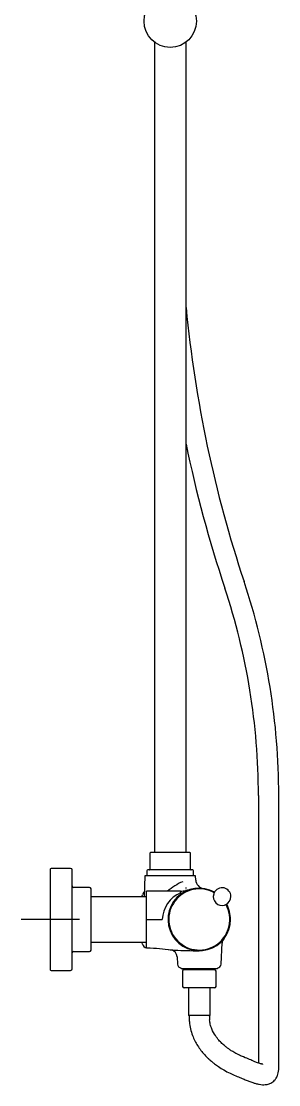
# Model space of a CAD drawing. Header units: millimetres. Extents: x -60 to 7633, y -2614 to 2146.
# Drawn here: x 1944 to 2122, y 852 to 1583 of the extents above; entities that cross this region are included whole.
import ezdxf
from ezdxf.lldxf.tags import DXFTag

# ---------------------------------------------------------------- set-up
doc = ezdxf.new("R2010")
doc.units = ezdxf.units.MM
doc.layers.get('0').update_dxf_attribs({"color": 250})
tags = doc.linetypes.add('CENTER2', pattern=[28.575, 19.05, -3.175, 3.175, -3.175]).pattern_tags.tags
tags[10:11] = [DXFTag(74, 4), DXFTag(75, 0), DXFTag(340, '0'), DXFTag(46, 0.0), DXFTag(50, 0.0), DXFTag(44, 0.0), DXFTag(45, 0.0)]
tags[8:9] = [DXFTag(74, 4), DXFTag(75, 0), DXFTag(340, '0'), DXFTag(46, 0.0), DXFTag(50, 0.0), DXFTag(44, 0.0), DXFTag(45, 0.0)]
tags[6:7] = [DXFTag(74, 4), DXFTag(75, 0), DXFTag(340, '0'), DXFTag(46, 0.0), DXFTag(50, 0.0), DXFTag(44, 0.0), DXFTag(45, 0.0)]
tags[4:5] = [DXFTag(74, 4), DXFTag(75, 0), DXFTag(340, '0'), DXFTag(46, 0.0), DXFTag(50, 0.0), DXFTag(44, 0.0), DXFTag(45, 0.0)]

msp = doc.modelspace()

# ---------------------------------------------------------------- linework, layer by layer
at = {"linetype": 'Continuous'}
for p, q in [((2035.93, 1568.8), (2035.93, 1011.92)), ((2057.73, 1011.92), (2057.73, 1568.8)), ((2107.5, 1051.21), (2107.5, 1035.93)), ((2121.5, 1035.93), (2121.5, 1051.21)), ((2107.5, 1035.93), (2107.5, 883.91)), ((2121.5, 883.91), (2121.5, 1035.93)), ((2032.83, 1011.42), (2032.83, 1000.42)), ((2060.33, 1011.92), (2033.33, 1011.92)), ((2060.83, 1000.42), (2060.83, 1011.42)), ((1964.33, 1000.42), (1964.33, 931.42)), ((1978.33, 1000.92), (1964.83, 1000.92)), ((1979.33, 931.92), (1979.33, 999.92)), ((2029.36, 995.92), (2028.86, 981.42)), ((2064.29, 995.92), (2029.36, 995.92)), ((2030.83, 999.42), (2030.83, 995.92)), ((2062.33, 999.92), (2031.33, 999.92)), ((2062.83, 995.92), (2062.83, 999.42)), ((2064.4, 992.98), (2064.29, 995.92)), ((1991.33, 987.92), (1980.33, 987.92)), ((1992.33, 944.92), (1992.33, 986.92)), ((2057.83, 987.12), (2057.83, 987.92)), ((2057.83, 987.12), (2057.83, 987.92)), ((2030.53, 981.42), (1992.33, 981.42)), ((2030.53, 946.44), (2030.53, 985.41)), ((2054, 985.42), (2030.82, 985.42)), ((2054, 985.42), (2054, 984.21)), ((2060.12, 986.37), (2057.34, 985.78)), ((2060.12, 986.37), (2060.12, 986.37)), ((2076.88, 984.93), (2076.88, 984.93)), ((2077.76, 985.24), (2077.79, 985.29)), ((2086.19, 976.89), (2086.14, 976.85)), ((2030.82, 965.92), (2039.59, 965.92)), ((2039.59, 965.92), (2041.33, 965.92)), ((1992.33, 950.42), (2030.53, 950.42)), ((1980.33, 943.92), (1991.33, 943.92)), ((2081.83, 935.3), (2082.59, 949.8)), ((2051.56, 940.32), (2051.83, 935.3)), ((1964.83, 930.92), (1978.33, 930.92)), ((2054.33, 932.46), (2054.33, 931.92)), ((2079.33, 931.92), (2054.33, 931.92)), ((2055.33, 930.43), (2055.33, 919.92)), ((2077.43, 931.42), (2056.23, 931.42)), ((2057.51, 931.92), (2057.51, 931.42)), ((2076.14, 931.42), (2076.14, 931.92)), ((2078.33, 919.92), (2078.33, 930.43)), ((2079.33, 931.92), (2079.33, 932.46)), ((2077.33, 918.92), (2056.33, 918.92)), ((2059.33, 918.92), (2059.33, 899.92)), ((2074.33, 899.92), (2074.33, 918.92)), ((2074.33, 899.92), (2059.33, 899.92)), ((2059.83, 899.92), (2059.83, 899.49)), ((2073.83, 899.49), (2073.83, 899.92)), ((2107.5, 883.91), (2107.5, 867.19)), ((2121.5, 863.55), (2121.5, 883.91))]:
    msp.add_line(p, q, dxfattribs=at)
at = {"linetype": 'CENTER2'}
for p, q in [((1964.33, 985.92), (1964.33, 945.92)), ((1984.33, 965.92), (1944.33, 965.92))]:
    msp.add_line(p, q, dxfattribs=at)
at = {"linetype": 'Continuous'}
msp.add_circle((2046.83, 1583.12), 18, dxfattribs=at)
for centre, radius, start, end in [((2905.78, 1467.79), 851.95, 185.4844, 198.45484), ((2905.78, 1467.79), 865.95, 191.66995, 198.45484), ((1657.5, 1051.21), 450, 0, 18.45484), ((1657.5, 1051.21), 464, 0, 18.45484), ((2033.33, 1011.42), 0.5, 90, 180), ((2060.33, 1011.42), 0.5, 0, 90), ((1964.83, 1000.42), 0.5, 90, 180), ((1978.33, 999.92), 1, 0, 90), ((2031.33, 999.42), 0.5, 90, 180), ((2032.33, 1000.42), 0.5, 270, 0), ((2061.33, 1000.42), 0.5, 180, 270), ((2062.33, 999.42), 0.5, 0, 90), ((1980.33, 988.92), 1, 180, 270), ((1991.33, 986.92), 1, 0, 90), ((2074.9, 948.46), 47.59, 114.19027, 128.99937), ((2066.83, 965.92), 21.5, 60.68851, 0), ((2066.83, 965.92), 21, 60.73657, 29.26343), ((2070.39, 993.19), 6, 181.99997, 262.55321), ((2082.6, 981.69), 6, 0, 156.19154), ((2082.6, 981.69), 6, 43.79757, 59.00421), ((2024.79, 983.24), 3.05, 323.5001, 351.88024), ((2030.82, 982.38), 3.05, 127.28882, 171.88024), ((2030.82, 982.38), 3.05, 90, 95.51771), ((2062.02, 965.12), 20.71, 112.79409, 177.77794), ((2054, 1001.41), 15.99, 270, 282.07827), ((2059.63, 989.06), 2.73, 280.30519, 287.5501), ((2082.45, 981.55), 6, 162.19231, 287.80769), ((2082.45, 981.55), 6, 153.33168, 162.19231), ((2082.6, 981.69), 6, 134.71689, 143.19688), ((2082.6, 981.69), 6, 294.83483, 0), ((2082.45, 981.55), 6, 287.80769, 296.66832), ((2066.83, 965.92), 21.5, 0, 29.93179), ((2082.6, 981.69), 6, 306.80312, 315.36931), ((2024.79, 948.61), 3.05, 8.11976, 36.4999), ((2087.59, 949.43), 5.02, 141.59541, 176.93412), ((1980.33, 942.92), 1, 90, 180), ((1991.33, 944.92), 1, 270, 0), ((2030.82, 949.47), 3.05, 188.11976, 264.48229), ((2030.82, 949.47), 3.05, 264.48229, 270), ((2048.69, 959.78), 14.84, 258.33987, 266.40406), ((2061.08, 1172.96), 228.38, 266.6552, 267.20466), ((2047.52, 940.97), 4, 85.96647, 86.56381), ((2048.5, 954.93), 10, 265.96647, 266.81655), ((2066.83, 1284.42), 340, 266.81655, 267.1536), ((2046.43, 940.03), 5.14, 2.76218, 72.83809), ((2066.83, 1284.42), 340, 267.1536, 269.99997), ((1964.83, 931.42), 0.5, 180, 270), ((1978.33, 931.92), 1, 270, 0), ((2054.87, 935.46), 3.05, 183, 259.67043), ((2056.33, 930.43), 1, 95.73917, 180), ((2077.33, 930.43), 1, 0, 84.26083), ((2078.78, 935.46), 3.05, 280.32957, 357), ((2056.33, 919.92), 1, 180, 270), ((2077.33, 919.92), 1, 270, 0), ((2105.35, 899.49), 45.53, 180.0026, 184.70557), ((2105.34, 899.49), 31.52, 180.00299, 184.70667)]:
    msp.add_arc(centre, radius, start, end, dxfattribs=at)
msp.add_open_spline([(2030.82, 946.42), (2036.84, 946.25), (2042.31, 945.8), (2047.25, 945.08)], degree=3, dxfattribs=at)
for points, knots in [([(2059.98, 895.76), (2060.21, 893.87), (2060.61, 890.84), (2062.03, 886.31), (2063.7, 882.55), (2065.66, 879.1), (2067.8, 876.06), (2070.01, 873.42), (2071.85, 871.48), (2073.36, 870.04), (2074.56, 868.97), (2075.85, 867.88), (2077.63, 866.48), (2080.3, 864.57), (2083.82, 862.37), (2087.89, 860.22), (2090.45, 859.11), (2091.91, 858.48)], [0, 0, 0, 0, 0.093251, 0.177624, 0.253748, 0.32188, 0.400412, 0.465065, 0.520251, 0.556238, 0.587506, 0.615518, 0.656503, 0.723308, 0.812693, 0.910463, 1, 1, 1, 1]), ([(2097.25, 871.42), (2096.27, 871.84), (2094.85, 872.45), (2092.35, 873.69), (2090.12, 874.94), (2087.98, 876.3), (2086.23, 877.54), (2084.81, 878.64), (2083.52, 879.73), (2082.05, 881.08), (2080.08, 883.12), (2077.6, 886.31), (2075.57, 890.01), (2074.33, 893.82), (2074.07, 895.82), (2073.93, 896.9)], [0, 0, 0, 0, 0.086752, 0.148109, 0.243085, 0.31264, 0.368482, 0.42836, 0.466919, 0.512281, 0.596883, 0.704635, 0.841069, 0.927145, 1, 1, 1, 1]), ([(2110.61, 866.34), (2110.61, 866.36), (2110.36, 866.41), (2109.54, 866.61), (2108.43, 866.94), (2106.77, 867.52), (2104.43, 868.43), (2101.21, 869.77), (2098.81, 870.77), (2097.25, 871.42)], [0.4077726, 0.4077726, 0.4077726, 0.4077726, 0.4897716, 0.5402226, 0.6012882, 0.6762364, 0.7661133, 0.8726488, 1, 1, 1, 1]), ([(2091.91, 858.48), (2093.23, 857.93), (2095.33, 857.06), (2098.4, 855.78), (2101.08, 854.72), (2103.45, 853.86), (2105.78, 853.13), (2107.99, 852.61), (2110.17, 852.34), (2112.38, 852.37), (2114.68, 852.8), (2117.01, 853.94), (2118.86, 855.61), (2120, 857.11), (2120.94, 859.17), (2121.35, 861.17), (2121.49, 862.58), (2121.5, 863.21), (2121.5, 863.55)], [0, 0, 0, 0, 0.086552, 0.163802, 0.232893, 0.304795, 0.3659, 0.439827, 0.504628, 0.563882, 0.641362, 0.713591, 0.749986, 0.806235, 0.890044, 0.948472, 0.976725, 1, 1, 1, 1])]:
    msp.add_open_spline(points, degree=3, knots=knots, dxfattribs=at)

doc.saveas('drawing.dxf')
